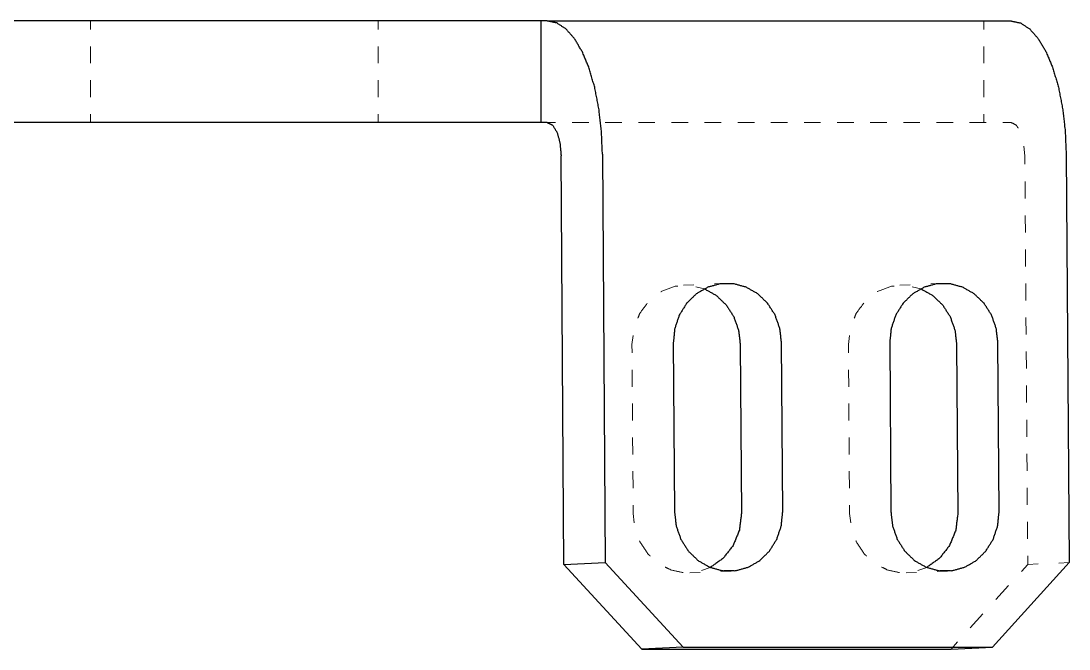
# Model space of a CAD drawing. Header units: millimetres. Extents: x 0 to 210, y 0 to 675.
# Drawn here: x 75.4 to 137.3, y 88.5 to 125.6 of the extents above; entities that cross this region are included whole.
import ezdxf

# ---------------------------------------------------------------- set-up
doc = ezdxf.new("R2010")
doc.units = ezdxf.units.MM
doc.layers.add('1', color=7, linetype='Continuous', true_color=0xffffff)

msp = doc.modelspace()

# ---------------------------------------------------------------- linework, layer by layer
at = {"layer": '1', "color": 30, "linetype": 'Continuous', "lineweight": 25}
for p, q in [((106.12972, 125.5694), (44.98706, 125.5694)), ((106.48486, 125.5694), (106.12972, 125.5694)), ((106.12972, 119.5694), (106.12972, 125.5694)), ((106.48486, 125.5694), (133.88898, 125.5694)), ((106.12972, 119.5694), (44.98706, 119.5694)), ((106.48486, 119.5694), (106.12972, 119.5694)), ((109.7396, 117.70901), (109.91102, 93.57336)), ((137.14372, 117.70901), (137.31514, 93.57336)), ((107.46997, 93.46864), (107.29854, 117.60431)), ((113.92932, 106.57138), (114.00034, 96.5729)), ((120.39463, 96.5729), (120.32362, 106.57138)), ((126.71791, 106.57138), (126.78893, 96.5729)), ((133.18323, 96.5729), (133.11221, 106.57138)), ((117.88257, 106.46666), (117.95358, 96.46819)), ((130.67114, 106.46666), (130.74216, 96.46819)), ((107.46997, 93.46864), (109.91102, 93.57336)), ((109.91102, 93.57336), (114.51389, 88.57412)), ((132.78329, 88.57412), (137.31514, 93.57336)), ((112.07283, 88.46941), (107.46997, 93.46864)), ((114.51389, 88.57412), (112.07283, 88.46941)), ((114.51389, 88.57412), (132.78329, 88.57412)), ((130.34224, 88.46941), (132.78329, 88.57412)), ((112.07283, 88.46941), (130.34224, 88.46941))]:
    msp.add_line(p, q, dxfattribs=at)
at = {"layer": '1', "color": 43, "linetype": 'Continuous', "lineweight": 18}
for p, q in [((79.48706, 125.5694), (79.48706, 125.0694)), ((96.48707, 125.0694), (96.48707, 125.5694)), ((132.28976, 125.0694), (132.28976, 125.5694)), ((79.48706, 124.0694), (79.48706, 123.0694)), ((96.48707, 123.0694), (96.48707, 124.0694)), ((132.28976, 123.0694), (132.28976, 124.0694)), ((79.48706, 122.0694), (79.48706, 121.0694)), ((96.48707, 121.0694), (96.48707, 122.0694)), ((132.28976, 121.0694), (132.28976, 122.0694)), ((79.48706, 120.0694), (79.48706, 119.5694)), ((96.48707, 119.5694), (96.48707, 120.0694)), ((106.97422, 119.5694), (106.48486, 119.5694)), ((108.93165, 119.5694), (107.95294, 119.5694)), ((110.88909, 119.5694), (109.91037, 119.5694)), ((112.84653, 119.5694), (111.86781, 119.5694)), ((114.80396, 119.5694), (113.82524, 119.5694)), ((116.76141, 119.5694), (115.78268, 119.5694)), ((118.71883, 119.5694), (117.74013, 119.5694)), ((120.67628, 119.5694), (119.69756, 119.5694)), ((122.63372, 119.5694), (121.655, 119.5694)), ((124.59115, 119.5694), (123.61243, 119.5694)), ((126.54859, 119.5694), (125.56987, 119.5694)), ((128.50603, 119.5694), (127.52731, 119.5694)), ((130.46346, 119.5694), (129.48474, 119.5694)), ((132.4209, 119.5694), (131.44218, 119.5694)), ((132.28976, 119.5694), (132.28976, 120.0694)), ((133.88898, 119.5694), (133.39963, 119.5694)), ((134.70267, 117.60431), (134.65346, 118.16716)), ((134.70624, 117.10148), (134.70267, 117.60431)), ((134.72052, 115.09018), (134.71338, 116.09583)), ((134.7348, 113.07887), (134.72766, 114.08453)), ((134.74908, 111.06756), (134.74194, 112.07321)), ((115.14568, 109.98963), (114.53541, 109.96346)), ((115.25143, 109.87382), (115.7672, 109.75043)), ((116.97647, 110.06817), (116.3662, 110.04199)), ((127.93427, 109.98963), (127.32401, 109.96346)), ((128.04002, 109.87382), (128.5558, 109.75043)), ((129.76506, 110.06817), (129.1548, 110.04199)), ((134.76338, 109.05626), (134.75624, 110.06191)), ((134.77766, 107.04495), (134.77052, 108.05061)), ((111.48827, 106.46666), (111.55106, 106.99326)), ((124.27686, 106.46666), (124.33964, 106.99326)), ((111.49181, 105.96674), (111.48827, 106.46666)), ((124.28041, 105.96674), (124.27686, 106.46666)), ((134.79195, 105.03365), (134.78481, 106.0393)), ((111.50603, 103.96704), (111.49892, 104.96689)), ((124.29461, 103.96704), (124.28751, 104.96689)), ((134.80623, 103.02235), (134.79909, 104.028)), ((111.52023, 101.96735), (111.51312, 102.96719)), ((124.30881, 101.96735), (124.30171, 102.96719)), ((134.82053, 101.01104), (134.81339, 102.01669)), ((111.53442, 99.96766), (111.52733, 100.96751)), ((124.32302, 99.96766), (124.31591, 100.96751)), ((134.83481, 98.99974), (134.82767, 100.00538)), ((111.54863, 97.96796), (111.54153, 98.9678)), ((124.33722, 97.96796), (124.33012, 98.9678)), ((134.84909, 96.98843), (134.84195, 97.99409)), ((111.55928, 96.46819), (111.55573, 96.96811)), ((124.34787, 96.46819), (124.34432, 96.96811)), ((111.62632, 95.91884), (111.55928, 96.46819)), ((124.4149, 95.91884), (124.34787, 96.46819)), ((134.86337, 94.97712), (134.85623, 95.98277)), ((134.87408, 93.46864), (134.87051, 93.97147)), ((137.31514, 93.57336), (136.70488, 93.54718)), ((114.90643, 92.97141), (115.51669, 92.99758)), ((116.11553, 93.28916), (115.59266, 93.10782)), ((116.73722, 93.04994), (117.34749, 93.07612)), ((127.69502, 92.97141), (128.30528, 92.99758)), ((128.90411, 93.28916), (128.38126, 93.10782)), ((129.52582, 93.04994), (130.13608, 93.07612)), ((134.87408, 93.46864), (134.49643, 93.05204)), ((135.48436, 93.49482), (134.87408, 93.46864)), ((133.74112, 92.21884), (132.98582, 91.38563)), ((132.2305, 90.55242), (131.4752, 89.71922)), ((130.71989, 88.88601), (130.34224, 88.46941))]:
    msp.add_line(p, q, dxfattribs=at)
at = {"layer": '1', "color": 30, "linetype": 'Continuous', "lineweight": 25}
for points, knots in [([(109.7396, 117.70902), (109.68148, 119.08064), (109.52839, 120.40735), (109.28485, 121.64974), (108.95811, 122.77088), (108.55787, 123.73746), (108.09605, 124.52075), (107.58634, 125.09749), (107.04391, 125.45054), (106.48485, 125.5694)], [0, 0, 0.15109413, 0.2980783, 0.43741513, 0.56593908, 0.68107891, 0.78115461, 0.86586642, 0.93709592, 1, 1]), ([(133.88898, 125.5694), (134.44803, 125.45054), (134.99046, 125.09749), (135.50017, 124.52075), (135.962, 123.73746), (136.36223, 122.77088), (136.68896, 121.64974), (136.9325, 120.40735), (137.0856, 119.08064), (137.14372, 117.70902)], [0, 0, 0.06290301, 0.1341335, 0.21884462, 0.31892096, 0.43406087, 0.56258459, 0.70192151, 0.84890577, 1, 1]), ([(106.48485, 119.5694), (106.79301, 119.42048), (107.05527, 118.9959), (107.23258, 118.35889), (107.29854, 117.60431)], [0, 0, 0.15144111, 0.37225722, 0.6648399, 1, 1]), ([(120.32362, 106.57138), (120.22477, 107.40886), (119.94585, 108.19767), (119.50309, 108.89195), (118.9222, 109.45138), (118.23695, 109.84344), (117.48717, 110.04533), (116.71642, 110.04533), (115.9695, 109.84344), (115.28982, 109.45138), (114.71689, 108.89195), (114.28398, 108.19767), (114.01628, 107.40886), (113.92932, 106.57138)], [0, 0, 0.08032198, 0.16001322, 0.23844524, 0.3152596, 0.39045605, 0.46441517, 0.53782708, 0.61152293, 0.6862593, 0.7625302, 0.84046127, 0.91980284, 1, 1]), ([(115.7672, 109.75043), (116.46087, 109.36178), (117.04974, 108.80222), (117.49901, 108.10477), (117.7822, 107.31063), (117.88257, 106.46666)], [0, 0, 0.19251967, 0.38920268, 0.59007478, 0.79421509, 1, 1]), ([(133.11221, 106.57138), (133.01335, 107.40886), (132.73444, 108.19767), (132.29168, 108.89195), (131.71079, 109.45138), (131.02555, 109.84344), (130.27576, 110.04533), (129.50501, 110.04533), (128.7581, 109.84344), (128.07842, 109.45138), (127.50548, 108.89195), (127.07258, 108.19767), (126.80486, 107.40886), (126.71791, 106.57138)], [0, 0, 0.0803221, 0.16001302, 0.23844505, 0.31526013, 0.39045574, 0.46441487, 0.53782776, 0.61152267, 0.68625905, 0.76252995, 0.84046104, 0.91980293, 1, 1]), ([(128.5558, 109.75043), (129.24947, 109.36178), (129.83832, 108.80222), (130.28761, 108.10477), (130.57078, 107.31063), (130.67115, 106.46666)], [0, 0, 0.19251992, 0.38920137, 0.59007509, 0.79421482, 1, 1]), ([(114.00033, 96.5729), (114.09919, 95.73542), (114.3781, 94.94662), (114.82086, 94.25233), (115.40176, 93.6929), (116.087, 93.30084), (116.83678, 93.09895), (117.60753, 93.09895), (118.35444, 93.30084), (119.03412, 93.6929), (119.60706, 94.25233), (120.03996, 94.94662), (120.30768, 95.73542), (120.39463, 96.5729)], [0, 0, 0.08032212, 0.16001213, 0.238445, 0.31526009, 0.39045571, 0.46441486, 0.53782777, 0.61152269, 0.68625909, 0.76253001, 0.84046194, 0.91980291, 1, 1]), ([(117.95358, 96.46819), (117.83171, 95.4847), (117.46194, 94.58048), (116.87408, 93.82843), (116.11553, 93.28916)], [0, 0, 0.25719568, 0.51072671, 0.75845866, 1, 1]), ([(126.78893, 96.5729), (126.88777, 95.73542), (127.16669, 94.94662), (127.60946, 94.25233), (128.19034, 93.6929), (128.87559, 93.30084), (129.62537, 93.09895), (130.39612, 93.09895), (131.14304, 93.30084), (131.82272, 93.6929), (132.39565, 94.25233), (132.82856, 94.94662), (133.09626, 95.73542), (133.18322, 96.5729)], [0, 0, 0.08032199, 0.16001232, 0.23844519, 0.31525956, 0.39045603, 0.46441517, 0.53782708, 0.61152295, 0.68625933, 0.76253025, 0.84046218, 0.91980282, 1, 1]), ([(130.74216, 96.46819), (130.62029, 95.4847), (130.25052, 94.58048), (129.66267, 93.82843), (128.90412, 93.28916)], [0, 0, 0.25719554, 0.51072644, 0.7584566, 1, 1])]:
    msp.add_open_spline(points, degree=1, knots=knots, dxfattribs=at)
at = {"layer": '1', "color": 43, "linetype": 'Continuous', "lineweight": 18}
for points, knots in [([(134.31418, 119.23097), (134.19713, 119.42048), (133.88898, 119.5694)], [0, 0, 0.39424652, 1, 1]), ([(113.20185, 109.57724), (113.211, 109.58427), (114.03621, 109.89865), (114.2019, 109.90942)], [0, 0, 0.01087541, 0.84344932, 1, 1]), ([(125.99043, 109.57724), (125.99959, 109.58427), (126.8248, 109.89865), (126.9905, 109.90942)], [0, 0, 0.01088305, 0.84345053, 1, 1]), ([(111.8333, 108.00706), (111.94618, 108.29472), (112.39423, 108.89822)], [0, 0, 0.29133804, 1, 1]), ([(124.6219, 108.00706), (124.73477, 108.29472), (125.18282, 108.89822)], [0, 0, 0.29133382, 1, 1]), ([(112.56702, 93.96183), (112.43577, 94.08082), (111.96339, 94.78886), (111.93632, 94.86257)], [0, 0, 0.16006365, 0.92905557, 1, 1]), ([(125.35561, 93.96183), (125.22436, 94.08082), (124.75199, 94.78886), (124.72492, 94.86257)], [0, 0, 0.16005784, 0.92905508, 1, 1]), ([(114.50243, 92.9895), (113.77584, 93.14582), (113.45317, 93.31347)], [0, 0, 0.6714774, 1, 1]), ([(127.29103, 92.9895), (126.56442, 93.14582), (126.24176, 93.31347)], [0, 0, 0.6714804, 1, 1])]:
    msp.add_open_spline(points, degree=1, knots=knots, dxfattribs=at)

doc.saveas('drawing.dxf')
